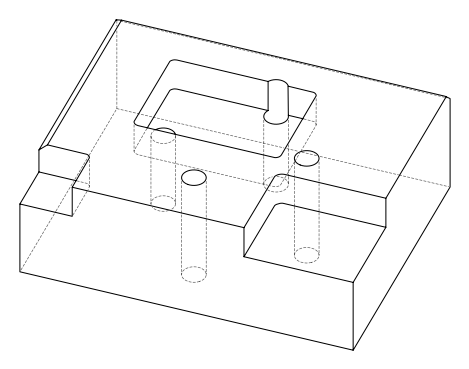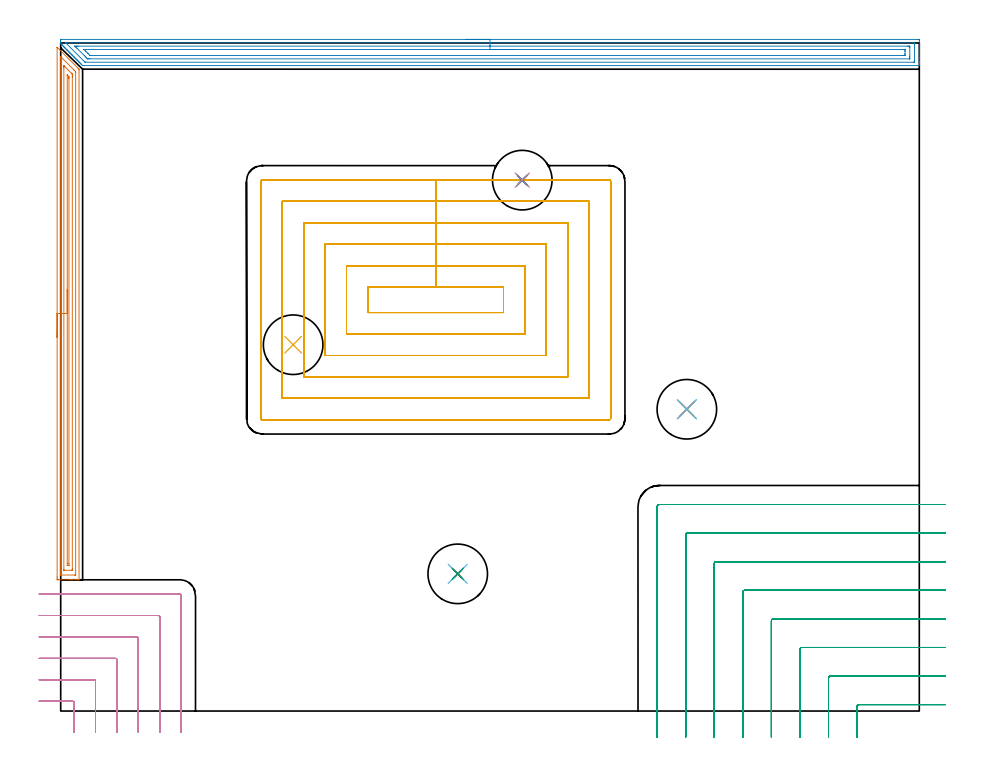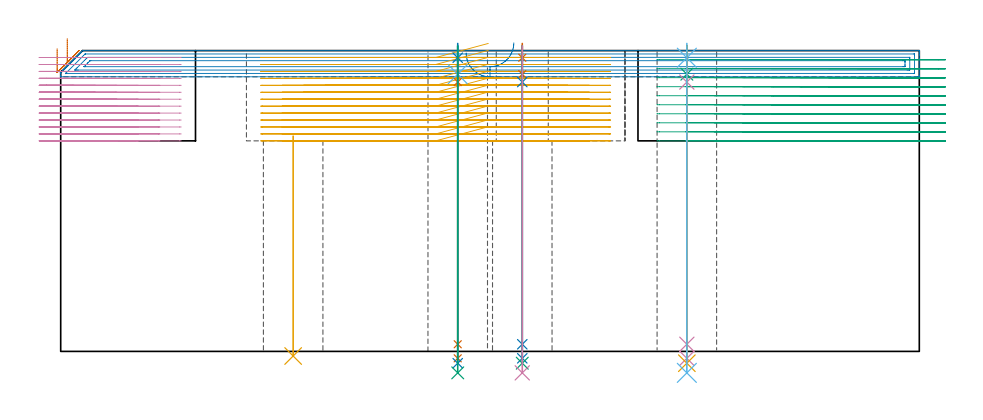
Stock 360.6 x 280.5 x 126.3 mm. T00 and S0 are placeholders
(PLAN: 21 operations, 16 tool changes, 113 min)
(1 AREA_MILL | FG_CHAMFER_SURFACE | UGT0205_001 | 7.19 min | 9770 mm3)
(2 AREA_MILL_1 | FG_CHAMFER_SURFACE_1 | UGT0205_001 | 11.68 min | 21467 mm3)
(3 MILL_CORNER_NOTCH_RECTANGULAR | CORNER_NOTCH_RECTANGULAR | NXT0201_012 | Follow Part, ap 4, ae 75% | 23.74 min | 423251 mm3)
(4 MILL_CORNER_NOTCH_RECTANGULAR_1 | CORNER_NOTCH_RECTANGULAR_1 | NXT0201_011 | Follow Part, ap 3, ae 75% | 13.12 min | 117640 mm3)
(5 MILL_RECTANGULAR_POCKET | POCKET_RECTANGULAR_STRAIGHT | NXT0201_011 | Follow Part, ap 3, ae 75% | 51.6 min | 677366 mm3)
(6 SPOT_DRILL | STEP1HOLE | NXT0321_9005460120000 | 0.05 min | 235 mm3)
(7 SPOT_DRILL_1 | STEP1HOLE_1 | NXT0321_9005460120000 | 0.05 min | 0 mm3)
(8 SPOT_DRILL_2 | STEP1HOLE_3 | NXT0321_9005460120000 | 0.05 min | 125 mm3)
(9 DRILL_BLIND_HOLE_INTO_CENTER | STEP1HOLE | NXT0301_037 | 0.05 min | 277 mm3)
(10 GUN_DRILL_THROUGH_HOLE | STEP1HOLE | UGT0307_002 | 0.57 min | 3235 mm3)
(11 SPADE_DRILL_TO_ENLARGE_THROUGH_HOLE | STEP1HOLE | UGT0306_006 | 0.53 min | 20133 mm3)
(12 DRILL_TO_ENLARGE_THROUGH_HOLE | STEP1HOLE | UGT0301_059 | 0.55 min | 38146 mm3)
(13 DRILL_BLIND_HOLE_INTO_CENTER_1 | STEP1HOLE_1 | NXT0301_037 | 0.05 min | 0 mm3)
(14 GUN_DRILL_THROUGH_HOLE_1 | STEP1HOLE_1 | UGT0307_002 | 0.57 min | 2484 mm3)
(15 SPADE_DRILL_TO_ENLARGE_THROUGH_HOLE_1 | STEP1HOLE_1 | UGT0306_006 | 0.53 min | 14534 mm3)
(16 DRILL_TO_ENLARGE_THROUGH_HOLE_1 | STEP1HOLE_1 | UGT0301_059 | 0.55 min | 30074 mm3)
(17 INDEXABLE_INSERT_DRILL_THROUGH_HOLE_FROM_SOLID | STEP1HOLE_2 | NXT0302_021 | 0.38 min | 43347 mm3)
(18 DRILL_BLIND_HOLE_INTO_CENTER_2 | STEP1HOLE_3 | NXT0301_037 | 0.05 min | 257 mm3)
(19 GUN_DRILL_THROUGH_HOLE_2 | STEP1HOLE_3 | UGT0307_002 | 0.57 min | 3268 mm3)
(20 SPADE_DRILL_TO_ENLARGE_THROUGH_HOLE_2 | STEP1HOLE_3 | UGT0306_006 | 0.53 min | 20081 mm3)
(21 DRILL_TO_ENLARGE_THROUGH_HOLE_2 | STEP1HOLE_3 | UGT0301_059 | 0.55 min | 38186 mm3)
(TOOL UGT0205_001 | Chamfer Mill 20 x 3 x 45 deg. | D20 FL50 Z2)
(TOOL NXT0201_012 | ENDMILL 16mm [2P460-1600-NA 1630] | D16 FL38 Z6)
(TOOL NXT0201_011 | ENDMILL 12mm [2P460-1200-NA 1630] | D12 FL38 Z6)
(TOOL NXT0321_9005460120000 | NC Spot Drill, 142deg, 12mm, Carbide, Uncoated | D12 PA142 FL30 Z2)
(TOOL NXT0301_037 | Carbide Drill 6.6mm [860.1-0660-033A1-MM 2214] | D6.6 PA140 FL53 Z2)
(TOOL UGT0307_002 | Gun Drill 6 mm | D6 PA130 FL24 Z1)
(TOOL UGT0306_006 | Spade Drill 15.5mm | D15.5 PA132 FL10 Z2)
(TOOL UGT0301_059 | Twist Drill 25 mm | D25 PA118 FL160 Z2)
(TOOL NXT0302_021 | Index. Insert Drill 25mm [880-D2500L25-05] | D25 PA176 FL125 Z2)
(OP 1 AREA_MILL)
G17 G21 G94 G90
T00 M6
G54
G17 G0 G90 X-1.5 Y156.9 S1061 M3
G43 Z136.3 H0
Z127.1
G94 G1 Y156.938 Z126.228 F250.
Y157.052 Z125.363
Y157.241 Z124.512
Y157.503 Z123.68
Y157.837 Z122.874
Y158.24 Z122.1
Y158.708 Z121.364
Y159.24 Z120.672
Y159.829 Z120.029
Y160.472 Z119.44
Y161.164 Z118.908
Y161.9 Z118.44
Y162.674 Z118.037
Y163.48 Z117.703
Y164.312 Z117.441
Y165.163 Z117.252
Y166.028 Z117.138
Y166.9 Z117.1
Y278.575
X-1.495 Y278.681 Z117.103
X-1.494 Y278.683 Z117.104
X-1.48 Y278.681 Z117.117
X0.25 Y276.95 Z118.849
X7.152 Y270.048 Z125.751
X7.434 Y269.766 Z126.033
X7.702 Y269.488 Z126.298
X7.7 Y269.181 Z126.3
Y55.267
X7.697 Y55.11 Z126.288
X7.648 Y55.107 Z126.24
X7.258 Y55.1 Z125.858
X6.888 Z125.487
X6.22 Z124.815
X4.994 Z123.591
X4.437 Z123.031
X3.824 Z122.42
X-0.911 Y55.101 Z117.687
X-1.156 Y55.103 Z117.441
X-1.492 Y55.107 Z117.106
X-1.494 Y55.13 Z117.104
X-1.499 Y55.714 Z117.101
X-1.5 Y56.304 Z117.1
Y166.9
X-0.086 Z118.514
X-0.085 Y274.58 Z118.515
X-0.084 Y274.646 Z118.516
X-0.079 Y274.778 Z118.521
X-0.074 Y274.814 Z118.526
X-0.058 Y274.801 Z118.542
X-0.02 Y274.766 Z118.58
X0.236 Y274.514 Z118.836
X5.594 Y269.155 Z124.194
X6.22 Y268.52 Z124.82
X6.279 Y268.456 Z124.879
X6.283 Y268.328 Z124.883
X6.285 Y268.262 Z124.885
Y57.367
X6.283 Y57.235 Z124.883
X6.279 Y57.147 Z124.879
X6.275 Y57.108 Z124.875
X6.268 Y57.107 Z124.868
X6.22 Y57.104 Z124.82
X5.727 Y57.1 Z124.327
X0.378 Y57.101 Z118.978
X-0.02 Y57.108 Z118.58
X-0.07 Y57.11 Z118.53
X-0.079 Y57.301 Z118.521
X-0.084 Y57.434 Z118.516
X-0.085 Y57.5 Z118.515
X-0.086 Y166.9 Z118.514
X1.328 Z119.928
X1.329 Y270.048 Z119.929
X1.33 Y270.483 Z119.93
X1.334 Y270.941 Z119.934
X1.335 Y270.953 Z119.935
X1.354 Y270.941 Z119.954
X1.763 Y270.537 Z120.363
X4.437 Y267.863 Z123.037
X4.683 Y267.614 Z123.283
X4.805 Y267.488 Z123.405
X4.863 Y267.426 Z123.463
X4.864 Y267.369 Z123.464
X4.869 Y266.936 Z123.469
X4.871 Y266.476 Z123.471
Y266.041
Y59.744
X4.869 Y59.286 Z123.469
X4.867 Y59.178 Z123.467
X4.865 Y59.126 Z123.465
X4.857 Y59.11 Z123.457
X4.808 Y59.107 Z123.408
X4.622 Y59.101 Z123.222
X1.577 Z120.177
X1.453 Y59.103 Z120.053
X1.355 Y59.109 Z119.955
X1.334 Y59.112 Z119.934
X1.332 Y59.118 Z119.932
X1.33 Y59.141 Z119.93
X1.329 Y59.286 Z119.929
X1.328 Y166.9 Z119.928
X2.743 Z121.343
Y266.825
X2.745 Y267. Z121.345
X2.747 Y267.085 Z121.347
X2.748 Y267.091 Z121.348
X2.761 Y267.082 Z121.361
X2.795 Y267.051 Z121.395
X3.365 Y266.476 Z121.965
X3.45 Y266.38 Z122.05
X3.453 Y266.293 Z122.053
X3.455 Y266.111 Z122.055
X3.457 Y265.745 Z122.057
Y265.672
Y61.965
X3.455 Y61.249 Z122.055
X3.454 Y61.165 Z122.054
X3.451 Y61.118 Z122.051
X3.413 Y61.11 Z122.013
X3.309 Y61.106 Z121.909
X3.1 Y61.103 Z121.7
X2.891 Y61.106 Z121.491
X2.787 Y61.11 Z121.387
X2.749 Y61.118 Z121.349
X2.743 Y61.965 Z121.343
Y166.9
Y167.772 Z121.381
Y168.636 Z121.495
Y169.488 Z121.683
Y170.32 Z121.946
Y171.126 Z122.28
Y171.9 Z122.682
Y172.636 Z123.151
Y173.328 Z123.682
Y173.971 Z124.272
Y174.56 Z124.915
Y175.091 Z125.607
Y175.56 Z126.343
Y175.963 Z127.116
Y176.297 Z127.922
Y176.559 Z128.754
Y176.748 Z129.606
Y176.862 Z130.471
Y176.9 Z131.343
G0 Z136.3
M5
M2
(OP 2 AREA_MILL_1)
G17 G21 G94 G90
T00 M6
G54
G17 G0 G90 X170.25 Y282. S1061 M3
G43 Z136.3 H0
Z125.3
G94 G1 X170.288 Z124.428 F250.
X170.402 Z123.564
X170.591 Z122.712
X170.853 Z121.88
X171.187 Z121.074
X171.59 Z120.3
X172.058 Z119.564
X172.59 Z118.872
X173.179 Z118.229
X173.822 Z117.64
X174.514 Z117.108
X175.25 Z116.64
X176.024 Z116.237
X176.83 Z115.903
X177.662 Z115.641
X178.513 Z115.452
X179.378 Z115.338
X180.25 Z115.3
X359.877
X360.178 Y281.997 Z115.302
X360.49 Y281.992 Z115.306
X360.5 Y281.675 Z115.622
Y274.271 Z123.024
Y272.838 Z124.459
Y272.487 Z124.808
Y271.786 Z125.514
Y271.468 Z125.832
X360.492 Y271.056 Z126.235
X360.49 Y271.003 Z126.288
X360.324 Y271. Z126.3
X9.559
X9.197 Y271.005 Z126.291
X9.072 Y271.126 Z126.17
X8.603 Y271.595 Z125.701
X8.543 Y271.656 Z125.643
X8.368 Y271.832 Z125.467
X8.306 Y271.893 Z125.404
X8.247 Y271.953 Z125.346
X8.07 Y272.13 Z125.169
X8.009 Y272.19 Z125.107
X7.95 Y272.25 Z125.049
X7.772 Y272.428 Z124.871
X7.711 Y272.487 Z124.809
X7.653 Y272.546 Z124.753
X7.474 Y272.726 Z124.573
X7.414 Y272.784 Z124.512
X7.357 Y272.843 Z124.456
X7.176 Y273.024 Z124.275
X7.117 Y273.082 Z124.215
X7.06 Y273.14 Z124.159
X6.878 Y273.321 Z123.978
X6.82 Y273.379 Z123.918
X6.763 Y273.436 Z123.863
X6.58 Y273.619 Z123.68
X6.522 Y273.676 Z123.621
X6.467 Y273.733 Z123.566
X6.282 Y273.917 Z123.382
X6.225 Y273.973 Z123.323
X6.17 Y274.029 Z123.27
X5.984 Y274.215 Z123.084
X5.928 Y274.271 Z123.026
X5.874 Y274.326 Z122.973
X5.687 Y274.513 Z122.786
X5.631 Y274.568 Z122.729
X5.577 Y274.623 Z122.676
X5.389 Y274.811 Z122.488
X5.333 Y274.865 Z122.432
X5.28 Y274.919 Z122.38
X5.091 Y275.109 Z122.19
X5.036 Y275.162 Z122.134
X4.984 Y275.216 Z122.083
X4.793 Y275.407 Z121.892
X4.739 Y275.46 Z121.837
X4.687 Y275.512 Z121.787
X4.495 Y275.705 Z121.594
X4.442 Y275.757 Z121.54
X4.391 Y275.809 Z121.49
X4.197 Y276.002 Z121.297
X4.145 Y276.054 Z121.243
X4.094 Y276.106 Z121.193
X3.899 Y276.3 Z120.999
X3.847 Y276.351 Z120.946
X3.797 Y276.402 Z120.897
X3.601 Y276.598 Z120.701
X3.55 Y276.649 Z120.648
X3.501 Y276.699 Z120.6
X3.303 Y276.896 Z120.403
X3.253 Y276.946 Z120.351
X3.204 Y276.995 Z120.304
X3.006 Y277.194 Z120.105
X2.956 Y277.243 Z120.054
X2.908 Y277.292 Z120.007
X2.708 Y277.492 Z119.807
X2.658 Y277.54 Z119.757
X2.611 Y277.589 Z119.71
X2.41 Y277.79 Z119.509
X2.361 Y277.838 Z119.459
X2.314 Y277.885 Z119.414
X2.112 Y278.088 Z119.211
X2.064 Y278.135 Z119.162
X2.018 Y278.182 Z119.117
X1.814 Y278.386 Z118.913
X1.767 Y278.432 Z118.865
X1.721 Y278.478 Z118.821
X1.516 Y278.683 Z118.616
X1.469 Y278.729 Z118.568
X1.425 Y278.775 Z118.524
X1.218 Y278.981 Z118.318
X1.172 Y279.027 Z118.271
X1.128 Y279.072 Z118.227
X0.92 Y279.279 Z118.02
X0.875 Y279.324 Z117.973
X0.831 Y279.368 Z117.931
X0.622 Y279.577 Z117.722
X0.578 Y279.621 Z117.676
X0.449 Y279.751 Z117.549
X0.325 Y279.875 Z117.424
X0.132 Y280.067 Z117.231
X0.027 Y280.175 Z117.122
X0.001 Y280.209 Z117.087
X0. Y280.513 Z116.785
Y280.593 Z116.706
Y281.405 Z115.89
Y281.755 Z115.541
X0.002 Y281.991 Z115.305
X0.176 Y282. Z115.3
X180.25
Y280.586 Z116.714
X358.163
X358.31 Y280.585 Z116.715
X358.407 Y280.582 Z116.718
X358.48 Y280.579 Z116.721
X358.49 Y280.569 Z116.731
X358.493 Y280.513 Z116.787
X358.499 Y280.105 Z117.195
Y272.971 Z124.329
X358.493 Y272.487 Z124.813
X358.49 Y272.438 Z124.862
X358.475 Y272.421 Z124.879
X358.382 Y272.418 Z124.882
X358.236 Y272.415 Z124.885
X10.453
X10.38 Y272.417 Z124.883
X10.24 Y272.422 Z124.878
X10.17 Y272.487 Z124.813
X9.559 Y273.091 Z124.209
X2.138 Y280.513 Z116.787
X2.101 Y280.553 Z116.747
X2.084 Y280.577 Z116.723
Y280.579 Z116.721
X2.118 Y280.582 Z116.718
X2.264 Y280.585 Z116.715
X2.337 Y280.586 Z116.714
X180.25
Y279.172 Z118.128
X355.409 Y279.171 Z118.129
X355.861 Y279.17 Z118.13
X356.303 Y279.167 Z118.133
X356.449 Y279.165 Z118.135
X356.49 Y279.157 Z118.143
X356.494 Y279.057 Z118.243
X356.498 Y278.926 Z118.374
X356.499 Y278.729 Z118.571
X356.5 Y278.533 Z118.767
Y274.966 Z122.334
X356.499 Y274.271 Z123.029
X356.498 Y274.076 Z123.224
X356.49 Y273.878 Z123.422
X356.487 Y273.835 Z123.465
X356.468 Y273.833 Z123.467
X356.414 Y273.83 Z123.47
X356.303 Y273.829 Z123.471
X12.24
X11.788 Y273.83 Z123.47
X11.346 Y273.834 Z123.466
X11.288 Y273.835 Z123.465
X11.225 Y273.887 Z123.413
X11.092 Y274.014 Z123.286
X10.83 Y274.271 Z123.029
X10.453 Y274.646 Z122.654
X9.937 Y275.162 Z122.138
X6.878 Y278.221 Z119.079
X6.372 Y278.729 Z118.571
X5.984 Y279.121 Z118.179
X5.95 Y279.165 Z118.135
X5.984 Y279.166 Z118.134
X6.437 Y279.17 Z118.13
X6.878 Y279.171 Z118.129
X7.329 Y279.172 Z118.128
X180.25
Y277.757 Z119.543
X353.703
X354.445 Y277.751 Z119.549
X354.483
X354.49 Y277.712 Z119.588
X354.494 Y277.605 Z119.695
X354.498 Y277.391 Z119.909
X354.5 Y276.961 Z120.339
Y276.07 Z121.23
X354.498 Y275.616 Z121.684
X354.494 Y275.397 Z121.903
X354.49 Y275.288 Z122.012
X354.481 Y275.249 Z122.051
X354.43 Y275.248 Z122.052
X353.622 Y275.243 Z122.057
X353.541
X12.647
X12.444 Y275.245 Z122.055
X12.343 Y275.247 Z122.053
X12.321 Y275.249 Z122.051
X12.297 Y275.264 Z122.036
X12.24 Y275.313 Z121.987
X11.495 Y276.054 Z121.246
X11.346 Y276.202 Z121.098
X10.603 Y276.946 Z120.354
X10.453 Y277.096 Z120.204
X9.846 Y277.711 Z119.589
X9.813 Y277.747 Z119.553
X9.812 Y277.751 Z119.549
X9.825 Y277.753 Z119.547
X9.913 Y277.755 Z119.545
X10.093 Y277.757 Z119.543
X10.453
X180.25
X181.122 Z119.581
X181.986 Z119.695
X182.838 Z119.883
X183.67 Z120.146
X184.476 Z120.48
X185.25 Z120.882
X185.986 Z121.351
X186.678 Z121.882
X187.321 Z122.472
X187.91 Z123.115
X188.442 Z123.807
X188.91 Z124.543
X189.313 Z125.316
X189.647 Z126.122
X189.909 Z126.954
X190.098 Z127.806
X190.212 Z128.671
X190.25 Z129.543
G0 Z136.3
M5
M2
(OP 3 MILL_CORNER_NOTCH_RECTANGULAR)
G17 G21 G94 G90
T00 M6
G54
G17 G0 G90 X371.5 Y2.7 S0 M3
G43 Z136.3 H1
Z122.51
G94 G1 X368.5 F250.
X335.194 F500.
G3 X334.4 Y1.906 R0.8
G1 Y-8.
Y-11. F250.
G0 Z136.3
X371.5 Y14.7
Z122.51
G1 X368.5
X323.194 F500.
G3 X322.4 Y13.906 R0.8
G1 Y-8.
Y-11. F250.
G0 Z136.3
X371.5 Y26.7
Z122.51
G1 X368.5
X311.195 F500.
G3 X310.4 Y25.905 R0.8
G1 Y-8.
Y-11. F250.
G0 Z136.3
X371.5 Y38.7
Z122.51
G1 X368.5
X299.195 F500.
G3 X298.4 Y37.905 R0.8
G1 Y-8.
Y-11. F250.
G0 Z136.3
X371.5 Y50.7
Z122.51
G1 X368.5
X287.195 F500.
G3 X286.4 Y49.905 R0.8
G1 Y-8.
Y-11. F250.
G0 Z136.3
X371.5 Y62.7
Z122.51
G1 X368.5
X275.196 F500.
G3 X274.4 Y61.904 R0.8
G1 Y-8.
Y-11. F250.
G0 Z136.3
X371.5 Y74.7
Z122.51
G1 X368.5
X263.196 F500.
G3 X262.4 Y73.904 R0.8
G1 Y-8.
Y-11. F250.
G0 Z136.3
X371.5 Y86.7
Z122.51
G1 X368.5
X251.4 F500.
G3 X250.4 Y85.7 R1.
G1 Y-8.
Y-11. F250.
G0 Z136.3
X371.5 Y2.7
Z118.72
G1 X368.5
X335.194 F500.
G3 X334.4 Y1.906 R0.8
G1 Y-8.
Y-11. F250.
G0 Z136.3
X371.5 Y14.7
Z118.72
G1 X368.5
X323.194 F500.
G3 X322.4 Y13.906 R0.8
G1 Y-8.
Y-11. F250.
G0 Z136.3
X371.5 Y26.7
Z118.72
G1 X368.5
X311.195 F500.
G3 X310.4 Y25.905 R0.8
G1 Y-8.
Y-11. F250.
G0 Z136.3
X371.5 Y38.7
Z118.72
G1 X368.5
X299.195 F500.
G3 X298.4 Y37.905 R0.8
G1 Y-8.
Y-11. F250.
G0 Z136.3
X371.5 Y50.7
Z118.72
G1 X368.5
X287.195 F500.
G3 X286.4 Y49.905 R0.8
G1 Y-8.
Y-11. F250.
G0 Z136.3
X371.5 Y62.7
Z118.72
G1 X368.5
X275.196 F500.
G3 X274.4 Y61.904 R0.8
G1 Y-8.
Y-11. F250.
G0 Z136.3
X371.5 Y74.7
Z118.72
G1 X368.5
X263.196 F500.
G3 X262.4 Y73.904 R0.8
G1 Y-8.
Y-11. F250.
G0 Z136.3
X371.5 Y86.7
Z118.72
G1 X368.5
X251.4 F500.
G3 X250.4 Y85.7 R1.
G1 Y-8.
Y-11. F250.
G0 Z136.3
X371.5 Y2.7
Z114.93
G1 X368.5
X335.194 F500.
G3 X334.4 Y1.906 R0.8
G1 Y-8.
Y-11. F250.
G0 Z136.3
X371.5 Y14.7
Z114.93
G1 X368.5
X323.194 F500.
G3 X322.4 Y13.906 R0.8
G1 Y-8.
Y-11. F250.
G0 Z136.3
X371.5 Y26.7
Z114.93
G1 X368.5
X311.195 F500.
G3 X310.4 Y25.905 R0.8
G1 Y-8.
Y-11. F250.
G0 Z136.3
X371.5 Y38.7
Z114.93
G1 X368.5
X299.195 F500.
G3 X298.4 Y37.905 R0.8
G1 Y-8.
Y-11. F250.
G0 Z136.3
X371.5 Y50.7
Z114.93
G1 X368.5
X287.195 F500.
G3 X286.4 Y49.905 R0.8
G1 Y-8.
Y-11. F250.
G0 Z136.3
X371.5 Y62.7
Z114.93
G1 X368.5
X275.196 F500.
G3 X274.4 Y61.904 R0.8
G1 Y-8.
Y-11. F250.
G0 Z136.3
X371.5 Y74.7
Z114.93
G1 X368.5
X263.196 F500.
G3 X262.4 Y73.904 R0.8
G1 Y-8.
Y-11. F250.
G0 Z136.3
X371.5 Y86.7
Z114.93
G1 X368.5
X251.4 F500.
G3 X250.4 Y85.7 R1.
G1 Y-8.
Y-11. F250.
G0 Z136.3
X371.5 Y2.7
Z111.14
G1 X368.5
X335.194 F500.
G3 X334.4 Y1.906 R0.8
G1 Y-8.
Y-11. F250.
G0 Z136.3
X371.5 Y14.7
Z111.14
G1 X368.5
X323.194 F500.
G3 X322.4 Y13.906 R0.8
G1 Y-8.
Y-11. F250.
G0 Z136.3
X371.5 Y26.7
Z111.14
G1 X368.5
X311.195 F500.
G3 X310.4 Y25.905 R0.8
G1 Y-8.
Y-11. F250.
G0 Z136.3
X371.5 Y38.7
Z111.14
G1 X368.5
X299.195 F500.
G3 X298.4 Y37.905 R0.8
G1 Y-8.
Y-11. F250.
G0 Z136.3
X371.5 Y50.7
Z111.14
G1 X368.5
X287.195 F500.
G3 X286.4 Y49.905 R0.8
G1 Y-8.
Y-11. F250.
G0 Z136.3
X371.5 Y62.7
Z111.14
G1 X368.5
X275.196 F500.
G3 X274.4 Y61.904 R0.8
G1 Y-8.
Y-11. F250.
G0 Z136.3
X371.5 Y74.7
Z111.14
G1 X368.5
X263.196 F500.
G3 X262.4 Y73.904 R0.8
G1 Y-8.
Y-11. F250.
G0 Z136.3
X371.5 Y86.7
Z111.14
G1 X368.5
X251.4 F500.
G3 X250.4 Y85.7 R1.
G1 Y-8.
Y-11. F250.
G0 Z136.3
X371.5 Y2.7
Z107.35
G1 X368.5
X335.194 F500.
G3 X334.4 Y1.906 R0.8
G1 Y-8.
Y-11. F250.
G0 Z136.3
X371.5 Y14.7
Z107.35
G1 X368.5
X323.194 F500.
G3 X322.4 Y13.906 R0.8
G1 Y-8.
Y-11. F250.
G0 Z136.3
X371.5 Y26.7
Z107.35
G1 X368.5
X311.195 F500.
G3 X310.4 Y25.905 R0.8
G1 Y-8.
Y-11. F250.
G0 Z136.3
X371.5 Y38.7
Z107.35
G1 X368.5
X299.195 F500.
G3 X298.4 Y37.905 R0.8
G1 Y-8.
Y-11. F250.
G0 Z136.3
X371.5 Y50.7
Z107.35
G1 X368.5
X287.195 F500.
G3 X286.4 Y49.905 R0.8
G1 Y-8.
Y-11. F250.
G0 Z136.3
X371.5 Y62.7
Z107.35
G1 X368.5
X275.196 F500.
G3 X274.4 Y61.904 R0.8
G1 Y-8.
Y-11. F250.
G0 Z136.3
X371.5 Y74.7
Z107.35
G1 X368.5
X263.196 F500.
G3 X262.4 Y73.904 R0.8
G1 Y-8.
Y-11. F250.
G0 Z136.3
X371.5 Y86.7
Z107.35
G1 X368.5
X251.4 F500.
G3 X250.4 Y85.7 R1.
G1 Y-8.
Y-11. F250.
G0 Z136.3
X371.5 Y2.7
Z103.56
G1 X368.5
X335.194 F500.
G3 X334.4 Y1.906 R0.8
G1 Y-8.
Y-11. F250.
G0 Z136.3
X371.5 Y14.7
Z103.56
G1 X368.5
X323.194 F500.
G3 X322.4 Y13.906 R0.8
G1 Y-8.
Y-11. F250.
G0 Z136.3
X371.5 Y26.7
Z103.56
G1 X368.5
X311.195 F500.
G3 X310.4 Y25.905 R0.8
G1 Y-8.
Y-11. F250.
G0 Z136.3
X371.5 Y38.7
Z103.56
G1 X368.5
X299.195 F500.
G3 X298.4 Y37.905 R0.8
G1 Y-8.
Y-11. F250.
G0 Z136.3
X371.5 Y50.7
Z103.56
G1 X368.5
X287.195 F500.
G3 X286.4 Y49.905 R0.8
G1 Y-8.
Y-11. F250.
G0 Z136.3
X371.5 Y62.7
Z103.56
G1 X368.5
X275.196 F500.
G3 X274.4 Y61.904 R0.8
G1 Y-8.
Y-11. F250.
G0 Z136.3
X371.5 Y74.7
Z103.56
G1 X368.5
X263.196 F500.
G3 X262.4 Y73.904 R0.8
G1 Y-8.
Y-11. F250.
G0 Z136.3
X371.5 Y86.7
Z103.56
G1 X368.5
X251.4 F500.
G3 X250.4 Y85.7 R1.
G1 Y-8.
Y-11. F250.
G0 Z136.3
X371.5 Y2.7
Z99.77
G1 X368.5
X335.194 F500.
G3 X334.4 Y1.906 R0.8
G1 Y-8.
Y-11. F250.
G0 Z136.3
X371.5 Y14.7
Z99.77
G1 X368.5
X323.194 F500.
G3 X322.4 Y13.906 R0.8
G1 Y-8.
Y-11. F250.
G0 Z136.3
X371.5 Y26.7
Z99.77
G1 X368.5
X311.195 F500.
G3 X310.4 Y25.905 R0.8
G1 Y-8.
Y-11. F250.
G0 Z136.3
X371.5 Y38.7
Z99.77
G1 X368.5
X299.195 F500.
G3 X298.4 Y37.905 R0.8
G1 Y-8.
Y-11. F250.
G0 Z136.3
X371.5 Y50.7
Z99.77
G1 X368.5
X287.195 F500.
G3 X286.4 Y49.905 R0.8
G1 Y-8.
Y-11. F250.
G0 Z136.3
X371.5 Y62.7
Z99.77
G1 X368.5
X275.196 F500.
G3 X274.4 Y61.904 R0.8
G1 Y-8.
Y-11. F250.
G0 Z136.3
X371.5 Y74.7
Z99.77
G1 X368.5
X263.196 F500.
G3 X262.4 Y73.904 R0.8
G1 Y-8.
Y-11. F250.
G0 Z136.3
X371.5 Y86.7
Z99.77
G1 X368.5
X251.4 F500.
G3 X250.4 Y85.7 R1.
G1 Y-8.
Y-11. F250.
G0 Z136.3
X371.5 Y2.7
Z95.98
G1 X368.5
X335.194 F500.
G3 X334.4 Y1.906 R0.8
G1 Y-8.
Y-11. F250.
G0 Z136.3
X371.5 Y14.7
Z95.98
G1 X368.5
X323.194 F500.
G3 X322.4 Y13.906 R0.8
G1 Y-8.
Y-11. F250.
G0 Z136.3
X371.5 Y26.7
Z95.98
G1 X368.5
X311.195 F500.
G3 X310.4 Y25.905 R0.8
G1 Y-8.
Y-11. F250.
G0 Z136.3
X371.5 Y38.7
Z95.98
G1 X368.5
X299.195 F500.
G3 X298.4 Y37.905 R0.8
G1 Y-8.
Y-11. F250.
G0 Z136.3
X371.5 Y50.7
Z95.98
G1 X368.5
X287.195 F500.
G3 X286.4 Y49.905 R0.8
G1 Y-8.
Y-11. F250.
G0 Z136.3
X371.5 Y62.7
Z95.98
G1 X368.5
X275.196 F500.
G3 X274.4 Y61.904 R0.8
G1 Y-8.
Y-11. F250.
G0 Z136.3
X371.5 Y74.7
Z95.98
G1 X368.5
X263.196 F500.
G3 X262.4 Y73.904 R0.8
G1 Y-8.
Y-11. F250.
G0 Z136.3
X371.5 Y86.7
Z95.98
G1 X368.5
X251.4 F500.
G3 X250.4 Y85.7 R1.
G1 Y-8.
Y-11. F250.
G0 Z136.3
X371.5 Y2.7
Z92.19
G1 X368.5
X335.194 F500.
G3 X334.4 Y1.906 R0.8
G1 Y-8.
Y-11. F250.
G0 Z136.3
X371.5 Y14.7
Z92.19
G1 X368.5
X323.194 F500.
G3 X322.4 Y13.906 R0.8
G1 Y-8.
Y-11. F250.
G0 Z136.3
X371.5 Y26.7
Z92.19
G1 X368.5
X311.195 F500.
G3 X310.4 Y25.905 R0.8
G1 Y-8.
Y-11. F250.
G0 Z136.3
X371.5 Y38.7
Z92.19
G1 X368.5
X299.195 F500.
G3 X298.4 Y37.905 R0.8
G1 Y-8.
Y-11. F250.
G0 Z136.3
X371.5 Y50.7
Z92.19
G1 X368.5
X287.195 F500.
G3 X286.4 Y49.905 R0.8
G1 Y-8.
Y-11. F250.
G0 Z136.3
X371.5 Y62.7
Z92.19
G1 X368.5
X275.196 F500.
G3 X274.4 Y61.904 R0.8
G1 Y-8.
Y-11. F250.
G0 Z136.3
X371.5 Y74.7
Z92.19
G1 X368.5
X263.196 F500.
G3 X262.4 Y73.904 R0.8
G1 Y-8.
Y-11. F250.
G0 Z136.3
X371.5 Y86.7
Z92.19
G1 X368.5
X251.4 F500.
G3 X250.4 Y85.7 R1.
G1 Y-8.
Y-11. F250.
G0 Z136.3
X371.5 Y2.7
Z88.4
G1 X368.5
X335.194 F500.
G3 X334.4 Y1.906 R0.8
G1 Y-8.
Y-11. F250.
G0 Z136.3
X371.5 Y14.7
Z88.4
G1 X368.5
X323.194 F500.
G3 X322.4 Y13.906 R0.8
G1 Y-8.
Y-11. F250.
G0 Z136.3
X371.5 Y26.7
Z88.4
G1 X368.5
X311.195 F500.
G3 X310.4 Y25.905 R0.8
G1 Y-8.
Y-11. F250.
G0 Z136.3
X371.5 Y38.7
Z88.4
G1 X368.5
X299.195 F500.
G3 X298.4 Y37.905 R0.8
G1 Y-8.
Y-11. F250.
G0 Z136.3
X371.5 Y50.7
Z88.4
G1 X368.5
X287.195 F500.
G3 X286.4 Y49.905 R0.8
G1 Y-8.
Y-11. F250.
G0 Z136.3
X371.5 Y62.7
Z88.4
G1 X368.5
X275.196 F500.
G3 X274.4 Y61.904 R0.8
G1 Y-8.
Y-11. F250.
G0 Z136.3
X371.5 Y74.7
Z88.4
G1 X368.5
X263.196 F500.
G3 X262.4 Y73.904 R0.8
G1 Y-8.
Y-11. F250.
G0 Z136.3
X371.5 Y86.7
Z88.4
G1 X368.5
X251.4 F500.
G3 X250.4 Y85.7 R1.
G1 Y-8.
Y-11. F250.
G0 Z136.3
M5
M2
(OP 4 MILL_CORNER_NOTCH_RECTANGULAR_1)
G17 G21 G94 G90
T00 M6
G54
G17 G0 G90 X5.6 Y-9. S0 M3
G43 Z136.3 H1
Z123.385
G94 G1 Y-6. F250.
Y3.504 F500.
G3 X5.004 Y4.1 R0.6
G1 X-5.768
X-6. Y4.101
X-9. Y4.116 F250.
G0 Z136.3
X14.6 Y-9.
Z123.385
G1 Y-6.
Y12.504 F500.
G3 X14.004 Y13.1 R0.6
G1 X-5.768
X-6. Y13.101
X-9. Y13.12 F250.
G0 Z136.3
X23.6 Y-9.
Z123.385
G1 Y-6.
Y21.504 F500.
G3 X23.004 Y22.1 R0.6
G1 X-5.768
X-6. Y22.101
X-9. Y22.127 F250.
G0 Z136.3
X32.6 Y-9.
Z123.385
G1 Y-6.
Y30.504 F500.
G3 X32.004 Y31.1 R0.6
G1 X-5.768
G2 X-6. Y31.101 R18.
G1 X-9. Y31.14 F250.
G0 Z136.3
X41.6 Y-9.
Z123.385
G1 Y-6.
Y39.503 F500.
G3 X41.003 Y40.1 R0.6
G1 X-5.768
G2 X-6. Y40.103 R9.
G1 X-8.999 Y40.18 F250.
G0 Z136.3
X50.6 Y-9.
Z123.385
G1 Y-6.
Y48.5 F500.
G3 X50. Y49.1 R0.6
G1 X-5.768
X-8.768 F250.
G0 Z136.3
X5.6 Y-9.
Z120.469
G1 Y-6.
Y3.504 F500.
G3 X5.004 Y4.1 R0.6
G1 X-6.
X-9. F250.
G0 Z136.3
X14.6 Y-9.
Z120.469
G1 Y-6.
Y12.504 F500.
G3 X14.004 Y13.1 R0.6
G1 X-6.
X-9. F250.
G0 Z136.3
X23.6 Y-9.
Z120.469
G1 Y-6.
Y21.504 F500.
G3 X23.004 Y22.1 R0.6
G1 X-6.
X-9. F250.
G0 Z136.3
X32.6 Y-9.
Z120.469
G1 Y-6.
Y30.504 F500.
G3 X32.004 Y31.1 R0.6
G1 X-6.
X-9. F250.
G0 Z136.3
X41.6 Y-9.
Z120.469
G1 Y-6.
Y39.503 F500.
G3 X41.003 Y40.1 R0.6
G1 X-6.
X-9. F250.
G0 Z136.3
X50.6 Y-9.
Z120.469
G1 Y-6.
Y48.5 F500.
G3 X50. Y49.1 R0.6
G1 X-6.
X-9. F250.
G0 Z136.3
X5.6 Y-9.
Z117.554
G1 Y-6.
Y3.504 F500.
G3 X5.004 Y4.1 R0.6
G1 X-6.
X-9. F250.
G0 Z136.3
X14.6 Y-9.
Z117.554
G1 Y-6.
Y12.504 F500.
G3 X14.004 Y13.1 R0.6
G1 X-6.
X-9. F250.
G0 Z136.3
X23.6 Y-9.
Z117.554
G1 Y-6.
Y21.504 F500.
G3 X23.004 Y22.1 R0.6
G1 X-6.
X-9. F250.
G0 Z136.3
X32.6 Y-9.
Z117.554
G1 Y-6.
Y30.504 F500.
G3 X32.004 Y31.1 R0.6
G1 X-6.
X-9. F250.
G0 Z136.3
X41.6 Y-9.
Z117.554
G1 Y-6.
Y39.503 F500.
G3 X41.003 Y40.1 R0.6
G1 X-6.
X-9. F250.
G0 Z136.3
X50.6 Y-9.
Z117.554
G1 Y-6.
Y48.5 F500.
G3 X50. Y49.1 R0.6
G1 X-6.
X-9. F250.
G0 Z136.3
X5.6 Y-9.
Z114.638
G1 Y-6.
Y3.504 F500.
G3 X5.004 Y4.1 R0.6
G1 X-6.
X-9. F250.
G0 Z136.3
X14.6 Y-9.
Z114.638
G1 Y-6.
Y12.504 F500.
G3 X14.004 Y13.1 R0.6
G1 X-6.
X-9. F250.
G0 Z136.3
X23.6 Y-9.
Z114.638
G1 Y-6.
Y21.504 F500.
G3 X23.004 Y22.1 R0.6
G1 X-6.
X-9. F250.
G0 Z136.3
X32.6 Y-9.
Z114.638
G1 Y-6.
Y30.504 F500.
G3 X32.004 Y31.1 R0.6
G1 X-6.
X-9. F250.
G0 Z136.3
X41.6 Y-9.
Z114.638
G1 Y-6.
Y39.503 F500.
G3 X41.003 Y40.1 R0.6
G1 X-6.
X-9. F250.
G0 Z136.3
X50.6 Y-9.
Z114.638
G1 Y-6.
Y48.5 F500.
G3 X50. Y49.1 R0.6
G1 X-6.
X-9. F250.
G0 Z136.3
X5.6 Y-9.
Z111.723
G1 Y-6.
Y3.504 F500.
G3 X5.004 Y4.1 R0.6
G1 X-6.
X-9. F250.
G0 Z136.3
X14.6 Y-9.
Z111.723
G1 Y-6.
Y12.504 F500.
G3 X14.004 Y13.1 R0.6
G1 X-6.
X-9. F250.
G0 Z136.3
X23.6 Y-9.
Z111.723
G1 Y-6.
Y21.504 F500.
G3 X23.004 Y22.1 R0.6
G1 X-6.
X-9. F250.
G0 Z136.3
X32.6 Y-9.
Z111.723
G1 Y-6.
Y30.504 F500.
G3 X32.004 Y31.1 R0.6
G1 X-6.
X-9. F250.
G0 Z136.3
X41.6 Y-9.
Z111.723
G1 Y-6.
Y39.503 F500.
G3 X41.003 Y40.1 R0.6
G1 X-6.
X-9. F250.
G0 Z136.3
X50.6 Y-9.
Z111.723
G1 Y-6.
Y48.5 F500.
G3 X50. Y49.1 R0.6
G1 X-6.
X-9. F250.
G0 Z136.3
X5.6 Y-9.
Z108.808
G1 Y-6.
Y3.504 F500.
G3 X5.004 Y4.1 R0.6
G1 X-6.
X-9. F250.
G0 Z136.3
X14.6 Y-9.
Z108.808
G1 Y-6.
Y12.504 F500.
G3 X14.004 Y13.1 R0.6
G1 X-6.
X-9. F250.
G0 Z136.3
X23.6 Y-9.
Z108.808
G1 Y-6.
Y21.504 F500.
G3 X23.004 Y22.1 R0.6
G1 X-6.
X-9. F250.
G0 Z136.3
X32.6 Y-9.
Z108.808
G1 Y-6.
Y30.504 F500.
G3 X32.004 Y31.1 R0.6
G1 X-6.
X-9. F250.
G0 Z136.3
X41.6 Y-9.
Z108.808
G1 Y-6.
Y39.503 F500.
G3 X41.003 Y40.1 R0.6
G1 X-6.
X-9. F250.
G0 Z136.3
X50.6 Y-9.
Z108.808
G1 Y-6.
Y48.5 F500.
G3 X50. Y49.1 R0.6
G1 X-6.
X-9. F250.
G0 Z136.3
X5.6 Y-9.
Z105.892
G1 Y-6.
Y3.504 F500.
G3 X5.004 Y4.1 R0.6
G1 X-6.
X-9. F250.
G0 Z136.3
X14.6 Y-9.
Z105.892
G1 Y-6.
Y12.504 F500.
G3 X14.004 Y13.1 R0.6
G1 X-6.
X-9. F250.
G0 Z136.3
X23.6 Y-9.
Z105.892
G1 Y-6.
Y21.504 F500.
G3 X23.004 Y22.1 R0.6
G1 X-6.
X-9. F250.
G0 Z136.3
X32.6 Y-9.
Z105.892
G1 Y-6.
Y30.504 F500.
G3 X32.004 Y31.1 R0.6
G1 X-6.
X-9. F250.
G0 Z136.3
X41.6 Y-9.
Z105.892
G1 Y-6.
Y39.503 F500.
G3 X41.003 Y40.1 R0.6
G1 X-6.
X-9. F250.
G0 Z136.3
X50.6 Y-9.
Z105.892
G1 Y-6.
Y48.5 F500.
G3 X50. Y49.1 R0.6
G1 X-6.
X-9. F250.
G0 Z136.3
X5.6 Y-9.
Z102.977
G1 Y-6.
Y3.504 F500.
G3 X5.004 Y4.1 R0.6
G1 X-6.
X-9. F250.
G0 Z136.3
X14.6 Y-9.
Z102.977
G1 Y-6.
Y12.504 F500.
G3 X14.004 Y13.1 R0.6
G1 X-6.
X-9. F250.
G0 Z136.3
X23.6 Y-9.
Z102.977
G1 Y-6.
Y21.504 F500.
G3 X23.004 Y22.1 R0.6
G1 X-6.
X-9. F250.
G0 Z136.3
X32.6 Y-9.
Z102.977
G1 Y-6.
Y30.504 F500.
G3 X32.004 Y31.1 R0.6
G1 X-6.
X-9. F250.
G0 Z136.3
X41.6 Y-9.
Z102.977
G1 Y-6.
Y39.503 F500.
G3 X41.003 Y40.1 R0.6
G1 X-6.
X-9. F250.
G0 Z136.3
X50.6 Y-9.
Z102.977
G1 Y-6.
Y48.5 F500.
G3 X50. Y49.1 R0.6
G1 X-6.
X-9. F250.
G0 Z136.3
X5.6 Y-9.
Z100.062
G1 Y-6.
Y3.504 F500.
G3 X5.004 Y4.1 R0.6
G1 X-6.
X-9. F250.
G0 Z136.3
X14.6 Y-9.
Z100.062
G1 Y-6.
Y12.504 F500.
G3 X14.004 Y13.1 R0.6
G1 X-6.
X-9. F250.
G0 Z136.3
X23.6 Y-9.
Z100.062
G1 Y-6.
Y21.504 F500.
G3 X23.004 Y22.1 R0.6
G1 X-6.
X-9. F250.
G0 Z136.3
X32.6 Y-9.
Z100.062
G1 Y-6.
Y30.504 F500.
G3 X32.004 Y31.1 R0.6
G1 X-6.
X-9. F250.
G0 Z136.3
X41.6 Y-9.
Z100.062
G1 Y-6.
Y39.503 F500.
G3 X41.003 Y40.1 R0.6
G1 X-6.
X-9. F250.
G0 Z136.3
X50.6 Y-9.
Z100.062
G1 Y-6.
Y48.5 F500.
G3 X50. Y49.1 R0.6
G1 X-6.
X-9. F250.
G0 Z136.3
X5.6 Y-9.
Z97.146
G1 Y-6.
Y3.504 F500.
G3 X5.004 Y4.1 R0.6
G1 X-6.
X-9. F250.
G0 Z136.3
X14.6 Y-9.
Z97.146
G1 Y-6.
Y12.504 F500.
G3 X14.004 Y13.1 R0.6
G1 X-6.
X-9. F250.
G0 Z136.3
X23.6 Y-9.
Z97.146
G1 Y-6.
Y21.504 F500.
G3 X23.004 Y22.1 R0.6
G1 X-6.
X-9. F250.
G0 Z136.3
X32.6 Y-9.
Z97.146
G1 Y-6.
Y30.504 F500.
G3 X32.004 Y31.1 R0.6
G1 X-6.
X-9. F250.
G0 Z136.3
X41.6 Y-9.
Z97.146
G1 Y-6.
Y39.503 F500.
G3 X41.003 Y40.1 R0.6
G1 X-6.
X-9. F250.
G0 Z136.3
X50.6 Y-9.
Z97.146
G1 Y-6.
Y48.5 F500.
G3 X50. Y49.1 R0.6
G1 X-6.
X-9. F250.
G0 Z136.3
X5.6 Y-9.
Z94.231
G1 Y-6.
Y3.504 F500.
G3 X5.004 Y4.1 R0.6
G1 X-6.
X-9. F250.
G0 Z136.3
X14.6 Y-9.
Z94.231
G1 Y-6.
Y12.504 F500.
G3 X14.004 Y13.1 R0.6
G1 X-6.
X-9. F250.
G0 Z136.3
X23.6 Y-9.
Z94.231
G1 Y-6.
Y21.504 F500.
G3 X23.004 Y22.1 R0.6
G1 X-6.
X-9. F250.
G0 Z136.3
X32.6 Y-9.
Z94.231
G1 Y-6.
Y30.504 F500.
G3 X32.004 Y31.1 R0.6
G1 X-6.
X-9. F250.
G0 Z136.3
X41.6 Y-9.
Z94.231
G1 Y-6.
Y39.503 F500.
G3 X41.003 Y40.1 R0.6
G1 X-6.
X-9. F250.
G0 Z136.3
X50.6 Y-9.
Z94.231
G1 Y-6.
Y48.5 F500.
G3 X50. Y49.1 R0.6
G1 X-6.
X-9. F250.
G0 Z136.3
X5.6 Y-9.
Z91.315
G1 Y-6.
Y3.504 F500.
G3 X5.004 Y4.1 R0.6
G1 X-6.
X-9. F250.
G0 Z136.3
X14.6 Y-9.
Z91.315
G1 Y-6.
Y12.504 F500.
G3 X14.004 Y13.1 R0.6
G1 X-6.
X-9. F250.
G0 Z136.3
X23.6 Y-9.
Z91.315
G1 Y-6.
Y21.504 F500.
G3 X23.004 Y22.1 R0.6
G1 X-6.
X-9. F250.
G0 Z136.3
X32.6 Y-9.
Z91.315
G1 Y-6.
Y30.504 F500.
G3 X32.004 Y31.1 R0.6
G1 X-6.
X-9. F250.
G0 Z136.3
X41.6 Y-9.
Z91.315
G1 Y-6.
Y39.503 F500.
G3 X41.003 Y40.1 R0.6
G1 X-6.
X-9. F250.
G0 Z136.3
X50.6 Y-9.
Z91.315
G1 Y-6.
Y48.5 F500.
G3 X50. Y49.1 R0.6
G1 X-6.
X-9. F250.
G0 Z136.3
X5.6 Y-9.
Z88.4
G1 Y-6.
Y3.504 F500.
G3 X5.004 Y4.1 R0.6
G1 X-6.
X-9. F250.
G0 Z136.3
X14.6 Y-9.
Z88.4
G1 Y-6.
Y12.504 F500.
G3 X14.004 Y13.1 R0.6
G1 X-6.
X-9. F250.
G0 Z136.3
X23.6 Y-9.
Z88.4
G1 Y-6.
Y21.504 F500.
G3 X23.004 Y22.1 R0.6
G1 X-6.
X-9. F250.
G0 Z136.3
X32.6 Y-9.
Z88.4
G1 Y-6.
Y30.504 F500.
G3 X32.004 Y31.1 R0.6
G1 X-6.
X-9. F250.
G0 Z136.3
X41.6 Y-9.
Z88.4
G1 Y-6.
Y39.503 F500.
G3 X41.003 Y40.1 R0.6
G1 X-6.
X-9. F250.
G0 Z136.3
X50.6 Y-9.
Z88.4
G1 Y-6.
Y48.5 F500.
G3 X50. Y49.1 R0.6
G1 X-6.
X-9. F250.
G0 Z136.3
M5
M2
(OP 5 MILL_RECTANGULAR_POCKET)
G17 G21 G94 G90
T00 M6
G54
G17 G0 G90 X179.526 Y178. S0 M3
G43 Z136.3 H1
Z129.3
G94 G1 X157.45 Z123.385 F250.
X129. F500.
Y167.3
X185.9
Y178.
X157.45
Y187.
X120.
Y158.3
X194.9
Y187.
X157.45
Y196.
X111.
Y149.3
X203.9
Y196.
X157.45
Y205.
X102.
Y140.3
X212.9
Y205.
X157.45
Y214.
X93.
Y131.3
X221.9
Y214.
X157.45
Y223.
X84.6
G3 X84. Y222.4 R0.6
G1 Y122.9
G3 X84.6 Y122.3 R0.6
G1 X230.3
G3 X230.9 Y122.9 R0.6
G1 Y222.4
G3 X230.3 Y223. R0.6
G1 X157.45
X156.45
G0 X179.526 Y178. Z126.385
G1 X157.45 Z120.469 F250.
X129. F500.
Y167.3
X185.9
Y178.
X157.45
Y187.
X120.
Y158.3
X194.9
Y187.
X157.45
Y196.
X111.
Y149.3
X203.9
Y196.
X157.45
Y205.
X102.
Y140.3
X212.9
Y205.
X157.45
Y214.
X93.
Y131.3
X221.9
Y214.
X157.45
Y223.
X84.6
G3 X84. Y222.4 R0.6
G1 Y122.9
G3 X84.6 Y122.3 R0.6
G1 X230.3
G3 X230.9 Y122.9 R0.6
G1 Y222.4
G3 X230.3 Y223. R0.6
G1 X157.45
X156.45
G0 X179.526 Y178. Z123.469
G1 X157.45 Z117.554 F250.
X129. F500.
Y167.3
X185.9
Y178.
X157.45
Y187.
X120.
Y158.3
X194.9
Y187.
X157.45
Y196.
X111.
Y149.3
X203.9
Y196.
X157.45
Y205.
X102.
Y140.3
X212.9
Y205.
X157.45
Y214.
X93.
Y131.3
X221.9
Y214.
X157.45
Y223.
X84.6
G3 X84. Y222.4 R0.6
G1 Y122.9
G3 X84.6 Y122.3 R0.6
G1 X230.3
G3 X230.9 Y122.9 R0.6
G1 Y222.4
G3 X230.3 Y223. R0.6
G1 X157.45
X156.45
G0 X179.526 Y178. Z120.554
G1 X157.45 Z114.638 F250.
X129. F500.
Y167.3
X185.9
Y178.
X157.45
Y187.
X120.
Y158.3
X194.9
Y187.
X157.45
Y196.
X111.
Y149.3
X203.9
Y196.
X157.45
Y205.
X102.
Y140.3
X212.9
Y205.
X157.45
Y214.
X93.
Y131.3
X221.9
Y214.
X157.45
Y223.
X84.6
G3 X84. Y222.4 R0.6
G1 Y122.9
G3 X84.6 Y122.3 R0.6
G1 X230.3
G3 X230.9 Y122.9 R0.6
G1 Y222.4
G3 X230.3 Y223. R0.6
G1 X157.45
X156.45
G0 X179.526 Y178. Z117.638
G1 X157.45 Z111.723 F250.
X129. F500.
Y167.3
X185.9
Y178.
X157.45
Y187.
X120.
Y158.3
X194.9
Y187.
X157.45
Y196.
X111.
Y149.3
X203.9
Y196.
X157.45
Y205.
X102.
Y140.3
X212.9
Y205.
X157.45
Y214.
X93.
Y131.3
X221.9
Y214.
X157.45
Y223.
X84.6
G3 X84. Y222.4 R0.6
G1 Y122.9
G3 X84.6 Y122.3 R0.6
G1 X230.3
G3 X230.9 Y122.9 R0.6
G1 Y222.4
G3 X230.3 Y223. R0.6
G1 X157.45
X156.45
G0 X179.526 Y178. Z114.723
G1 X157.45 Z108.808 F250.
X129. F500.
Y167.3
X185.9
Y178.
X157.45
Y187.
X120.
Y158.3
X194.9
Y187.
X157.45
Y196.
X111.
Y149.3
X203.9
Y196.
X157.45
Y205.
X102.
Y140.3
X212.9
Y205.
X157.45
Y214.
X93.
Y131.3
X221.9
Y214.
X157.45
Y223.
X84.6
G3 X84. Y222.4 R0.6
G1 Y122.9
G3 X84.6 Y122.3 R0.6
G1 X230.3
G3 X230.9 Y122.9 R0.6
G1 Y222.4
G3 X230.3 Y223. R0.6
G1 X157.45
X156.45
G0 X179.526 Y178. Z111.808
G1 X157.45 Z105.892 F250.
X129. F500.
Y167.3
X185.9
Y178.
X157.45
Y187.
X120.
Y158.3
X194.9
Y187.
X157.45
Y196.
X111.
Y149.3
X203.9
Y196.
X157.45
Y205.
X102.
Y140.3
X212.9
Y205.
X157.45
Y214.
X93.
Y131.3
X221.9
Y214.
X157.45
Y223.
X84.6
G3 X84. Y222.4 R0.6
G1 Y122.9
G3 X84.6 Y122.3 R0.6
G1 X230.3
G3 X230.9 Y122.9 R0.6
G1 Y222.4
G3 X230.3 Y223. R0.6
G1 X157.45
X156.45
G0 X179.526 Y178. Z108.892
G1 X157.45 Z102.977 F250.
X129. F500.
Y167.3
X185.9
Y178.
X157.45
Y187.
X120.
Y158.3
X194.9
Y187.
X157.45
Y196.
X111.
Y149.3
X203.9
Y196.
X157.45
Y205.
X102.
Y140.3
X212.9
Y205.
X157.45
Y214.
X93.
Y131.3
X221.9
Y214.
X157.45
Y223.
X84.6
G3 X84. Y222.4 R0.6
G1 Y122.9
G3 X84.6 Y122.3 R0.6
G1 X230.3
G3 X230.9 Y122.9 R0.6
G1 Y222.4
G3 X230.3 Y223. R0.6
G1 X157.45
X156.45
G0 X179.526 Y178. Z105.977
G1 X157.45 Z100.062 F250.
X129. F500.
Y167.3
X185.9
Y178.
X157.45
Y187.
X120.
Y158.3
X194.9
Y187.
X157.45
Y196.
X111.
Y149.3
X203.9
Y196.
X157.45
Y205.
X102.
Y140.3
X212.9
Y205.
X157.45
Y214.
X93.
Y131.3
X221.9
Y214.
X157.45
Y223.
X84.6
G3 X84. Y222.4 R0.6
G1 Y122.9
G3 X84.6 Y122.3 R0.6
G1 X230.3
G3 X230.9 Y122.9 R0.6
G1 Y222.4
G3 X230.3 Y223. R0.6
G1 X157.45
X156.45
G0 X179.526 Y178. Z103.062
G1 X157.45 Z97.146 F250.
X129. F500.
Y167.3
X185.9
Y178.
X157.45
Y187.
X120.
Y158.3
X194.9
Y187.
X157.45
Y196.
X111.
Y149.3
X203.9
Y196.
X157.45
Y205.
X102.
Y140.3
X212.9
Y205.
X157.45
Y214.
X93.
Y131.3
X221.9
Y214.
X157.45
Y223.
X84.6
G3 X84. Y222.4 R0.6
G1 Y122.9
G3 X84.6 Y122.3 R0.6
G1 X230.3
G3 X230.9 Y122.9 R0.6
G1 Y222.4
G3 X230.3 Y223. R0.6
G1 X157.45
X156.45
G0 X179.526 Y178. Z100.146
G1 X157.45 Z94.231 F250.
X129. F500.
Y167.3
X185.9
Y178.
X157.45
Y187.
X120.
Y158.3
X194.9
Y187.
X157.45
Y196.
X111.
Y149.3
X203.9
Y196.
X157.45
Y205.
X102.
Y140.3
X212.9
Y205.
X157.45
Y214.
X93.
Y131.3
X221.9
Y214.
X157.45
Y223.
X84.6
G3 X84. Y222.4 R0.6
G1 Y122.9
G3 X84.6 Y122.3 R0.6
G1 X230.3
G3 X230.9 Y122.9 R0.6
G1 Y222.4
G3 X230.3 Y223. R0.6
G1 X157.45
X156.45
G0 X179.526 Y178. Z97.231
G1 X157.45 Z91.315 F250.
X129. F500.
Y167.3
X185.9
Y178.
X157.45
Y187.
X120.
Y158.3
X194.9
Y187.
X157.45
Y196.
X111.
Y149.3
X203.9
Y196.
X157.45
Y205.
X102.
Y140.3
X212.9
Y205.
X157.45
Y214.
X93.
Y131.3
X221.9
Y214.
X157.45
Y223.
X84.6
G3 X84. Y222.4 R0.6
G1 Y122.9
G3 X84.6 Y122.3 R0.6
G1 X230.3
G3 X230.9 Y122.9 R0.6
G1 Y222.4
G3 X230.3 Y223. R0.6
G1 X157.45
X156.45
G0 X179.526 Y178. Z94.315
G1 X157.45 Z88.4 F250.
X129. F500.
Y167.3
X185.9
Y178.
X157.45
Y187.
X120.
Y158.3
X194.9
Y187.
X157.45
Y196.
X111.
Y149.3
X203.9
Y196.
X157.45
Y205.
X102.
Y140.3
X212.9
Y205.
X157.45
Y214.
X93.
Y131.3
X221.9
Y214.
X157.45
Y223.
X84.6
G3 X84. Y222.4 R0.6
G1 Y122.9
G3 X84.6 Y122.3 R0.6
G1 X230.3
G3 X230.9 Y122.9 R0.6
G1 Y222.4
G3 X230.3 Y223. R0.6
G1 X157.45
X156.45
G0 Z136.3
M5
M2
(OP 6 SPOT_DRILL)
G17 G21 G94 G90
T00 M6
G54
G17 G0 G90 X262.9 Y126.7 S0 M3
G43 Z136.3 H0
G94 G81 G98 Z123.3 F250. R129.3
G80
M5
M2
(OP 7 SPOT_DRILL_1)
G17 G21 G94 G90
T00 M6
G54
G17 G0 G90 X193.8 Y222.9 S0 M3
G43 Z136.3 H0
G94 G81 G98 Z123.3 F250. R129.3
G80
M5
M2
(OP 8 SPOT_DRILL_2)
G17 G21 G94 G90
T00 M6
G54
G17 G0 G90 X166.7 Y57.6 S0 M3
G43 Z136.3 H0
G94 G81 G98 Z123.3 F250. R129.3
G80
M5
M2
(OP 9 DRILL_BLIND_HOLE_INTO_CENTER)
G17 G21 G94 G90
T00 M6
G54
G17 G0 G90 X262.9 Y126.7 S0 M3
G43 Z136.3 H1
G94 G81 G98 Z116.4 F250. R128.3
G80
M5
M2
(OP 10 GUN_DRILL_THROUGH_HOLE)
G17 G21 G94 G90
T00 M6
G54
G17 G0 G90 X262.9 Y126.7 M8
G43 Z136.3 H0
Z123.492
S716 M3
G94 G1 Z113.093 F125. M26
G4 X.084
Z3. F250.
G4 X.084
Z-2.899 F125.
G4 X.084
M5
M9
G0 Z123.492
Z136.3
M2
(OP 11 SPADE_DRILL_TO_ENLARGE_THROUGH_HOLE)
G17 G21 G94 G90
T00 M6
G54
G17 G0 G90 X262.9 Y126.7 S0 M3
G43 Z136.3 H0
G94 G73 G98 Z-4.951 F250. Q14.583 R128.3
G80
M5
M2
(OP 12 DRILL_TO_ENLARGE_THROUGH_HOLE)
G17 G21 G94 G90
T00 M6
G54
G17 G0 G90 X262.9 Y126.7 S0 M3
G43 Z136.3 H0
G94 G73 G98 Z-9.011 F250. Q22.552 R128.3
G80
M5
M2
(OP 13 DRILL_BLIND_HOLE_INTO_CENTER_1)
G17 G21 G94 G90
T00 M6
G54
G17 G0 G90 X193.8 Y222.9 S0 M3
G43 Z136.3 H1
G94 G81 G98 Z116.4 F250. R128.3
G80
M5
M2
(OP 14 GUN_DRILL_THROUGH_HOLE_1)
G17 G21 G94 G90
T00 M6
G54
G17 G0 G90 X193.8 Y222.9 M8
G43 Z136.3 H0
Z123.492
S716 M3
G94 G1 Z113.093 F125. M26
G4 X.084
Z3. F250.
G4 X.084
Z-2.899 F125.
G4 X.084
M5
M9
G0 Z123.492
Z136.3
M2
(OP 15 SPADE_DRILL_TO_ENLARGE_THROUGH_HOLE_1)
G17 G21 G94 G90
T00 M6
G54
G17 G0 G90 X193.8 Y222.9 S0 M3
G43 Z136.3 H0
G94 G73 G98 Z-4.951 F250. Q14.583 R128.3
G80
M5
M2
(OP 16 DRILL_TO_ENLARGE_THROUGH_HOLE_1)
G17 G21 G94 G90
T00 M6
G54
G17 G0 G90 X193.8 Y222.9 S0 M3
G43 Z136.3 H0
G94 G73 G98 Z-9.011 F250. Q22.552 R128.3
G80
M5
M2
(OP 17 INDEXABLE_INSERT_DRILL_THROUGH_HOLE_FROM_SOLID)
G17 G21 G94 G90
T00 M6
G54
G17 G0 G90 X97.6 Y153.8 S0 M3
G43 Z136.3 H1
G94 G81 G98 Z-1.937 F250. R90.4
G80
M5
M2
(OP 18 DRILL_BLIND_HOLE_INTO_CENTER_2)
G17 G21 G94 G90
T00 M6
G54
G17 G0 G90 X166.7 Y57.6 S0 M3
G43 Z136.3 H1
G94 G81 G98 Z116.4 F250. R128.3
G80
M5
M2
(OP 19 GUN_DRILL_THROUGH_HOLE_2)
G17 G21 G94 G90
T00 M6
G54
G17 G0 G90 X166.7 Y57.6 M8
G43 Z136.3 H0
Z123.492
S716 M3
G94 G1 Z113.093 F125. M26
G4 X.084
Z3. F250.
G4 X.084
Z-2.899 F125.
G4 X.084
M5
M9
G0 Z123.492
Z136.3
M2
(OP 20 SPADE_DRILL_TO_ENLARGE_THROUGH_HOLE_2)
G17 G21 G94 G90
T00 M6
G54
G17 G0 G90 X166.7 Y57.6 S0 M3
G43 Z136.3 H0
G94 G73 G98 Z-4.951 F250. Q14.583 R128.3
G80
M5
M2
(OP 21 DRILL_TO_ENLARGE_THROUGH_HOLE_2)
G17 G21 G94 G90
T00 M6
G54
G17 G0 G90 X166.7 Y57.6 S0 M3
G43 Z136.3 H0
G94 G73 G98 Z-9.011 F250. Q22.552 R128.3
G80
M5
M2
